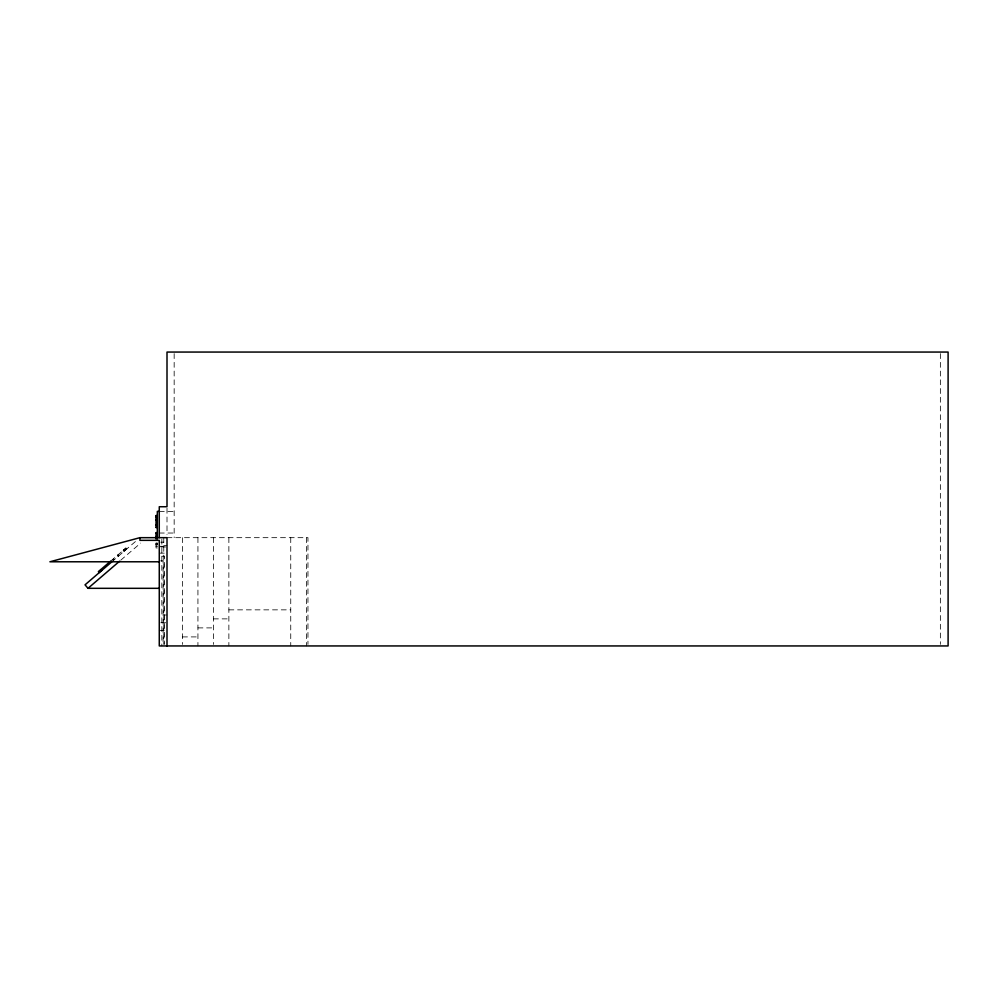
<?xml version="1.0" encoding="UTF-8"?>
<svg xmlns="http://www.w3.org/2000/svg" width="998" height="998" viewBox="0 0 998 998"><rect width="100%" height="100%" fill="white"/><g stroke="black" fill="none" stroke-linecap="round" stroke-linejoin="round"><path stroke-width="0.75" stroke-dasharray="4.99 3.74" d="M110.903 560.913L125.935 548.002M111.739 561.886L137.599 539.681M120.77 560.19L140.656 543.099M159.268 511.375L174.163 511.375M159.268 533.032L174.163 533.032M167.003 537.673L307.958 537.673L307.958 644.396M160.765 542.176L163.772 542.176M156.037 542.949L157.335 542.949M156.037 543.361L157.335 543.361M156.037 543.374L157.335 543.523M156.037 543.623L157.335 543.698M156.037 543.972L157.335 543.972M156.037 544.085L157.335 544.097M156.037 544.384L157.335 544.384M156.037 544.634L157.335 544.634M163.772 545.407L167.003 545.407M156.037 545.968L157.335 545.968M159.268 546.293L163.909 546.293M156.037 546.567L157.335 546.567M160.815 546.954L167.003 546.954M157.335 547.952L156.037 547.952L156.037 542.163M159.268 553.141L167.003 553.141M161.838 556.235L164.421 556.235L164.421 644.396M160.553 560.864L163.136 560.864L163.136 644.409M228.866 609.853L290.742 609.853M163.772 615.005L167.003 615.005M213.397 618.872L228.866 618.872M160.815 622.74L167.003 622.74M197.928 627.892L213.397 627.892M159.268 630.474L167.003 630.474M182.472 636.911L197.928 636.911M125.835 548.077L126.771 548.975M125.736 548.164L126.584 549.137M125.299 548.538L126.135 549.511M125.037 548.775L125.898 549.723M124.75 549.012L125.586 549.998M124.476 549.249L125.324 550.222M124.288 549.411L125.124 550.385M124.076 549.586L124.912 550.572L124.039 549.624M123.864 549.773L124.725 550.734M123.69 549.923L124.513 550.921M123.128 550.409L123.964 551.383M118.038 554.776L118.887 555.749M117.914 554.888L118.75 555.861M117.415 555.312L118.251 556.298M117.277 555.424L118.126 556.41M113.348 558.805L114.184 559.791M112.525 559.516L113.36 560.489M940.365 353.616L940.365 644.384M306.436 537.673L306.436 645.943M290.742 537.673L290.742 645.943M228.866 537.673L228.866 645.943M213.397 537.673L213.397 644.434M197.928 537.673L197.928 645.943M182.472 537.673L182.472 644.434M174.163 353.604L174.163 537.673M167.003 508.281L167.003 534.579M163.772 537.673L163.772 644.409M161.838 539.219L161.838 645.943M124.313 551.096L123.465 550.11L124.276 551.121"/><path stroke-width="1.5" d="M110.766 561.038L98.378 571.667L99.251 572.615M111.888 561.762L85.03 584.84L88.011 588.321L159.268 588.321M88.011 588.321L119.598 561.188M167.003 645.943L167.003 537.673L139.932 537.673L49.9 561.787L159.268 561.787M159.268 511.375L157.335 511.375L157.335 538.932M157.335 515.517L156.037 515.517L156.037 527.53M156.037 515.829L157.335 515.829M156.037 517.001L157.335 517.001M156.037 519.496L157.335 519.496M156.037 520.207L157.335 520.207M156.037 524.773L157.335 524.773M156.037 525.023L157.335 525.023M156.037 527.443L157.335 527.518M157.335 532.62L156.037 532.62L156.037 538.932M156.037 533.132L157.335 532.994M156.037 536.475L157.335 536.363M157.335 536.874L156.037 536.874L157.335 537.061M156.037 537.223L157.335 537.311L156.037 537.423M101.621 570.582L100.786 569.609L101.547 570.644M100.549 569.808L101.397 570.781M99.513 570.694L100.349 571.679M159.268 537.673L159.268 506.735L167.003 506.735L167.003 352.057L948.1 352.057L948.1 645.943L159.268 645.943L159.268 540.342L139.932 540.342L139.932 537.673"/></g></svg>
